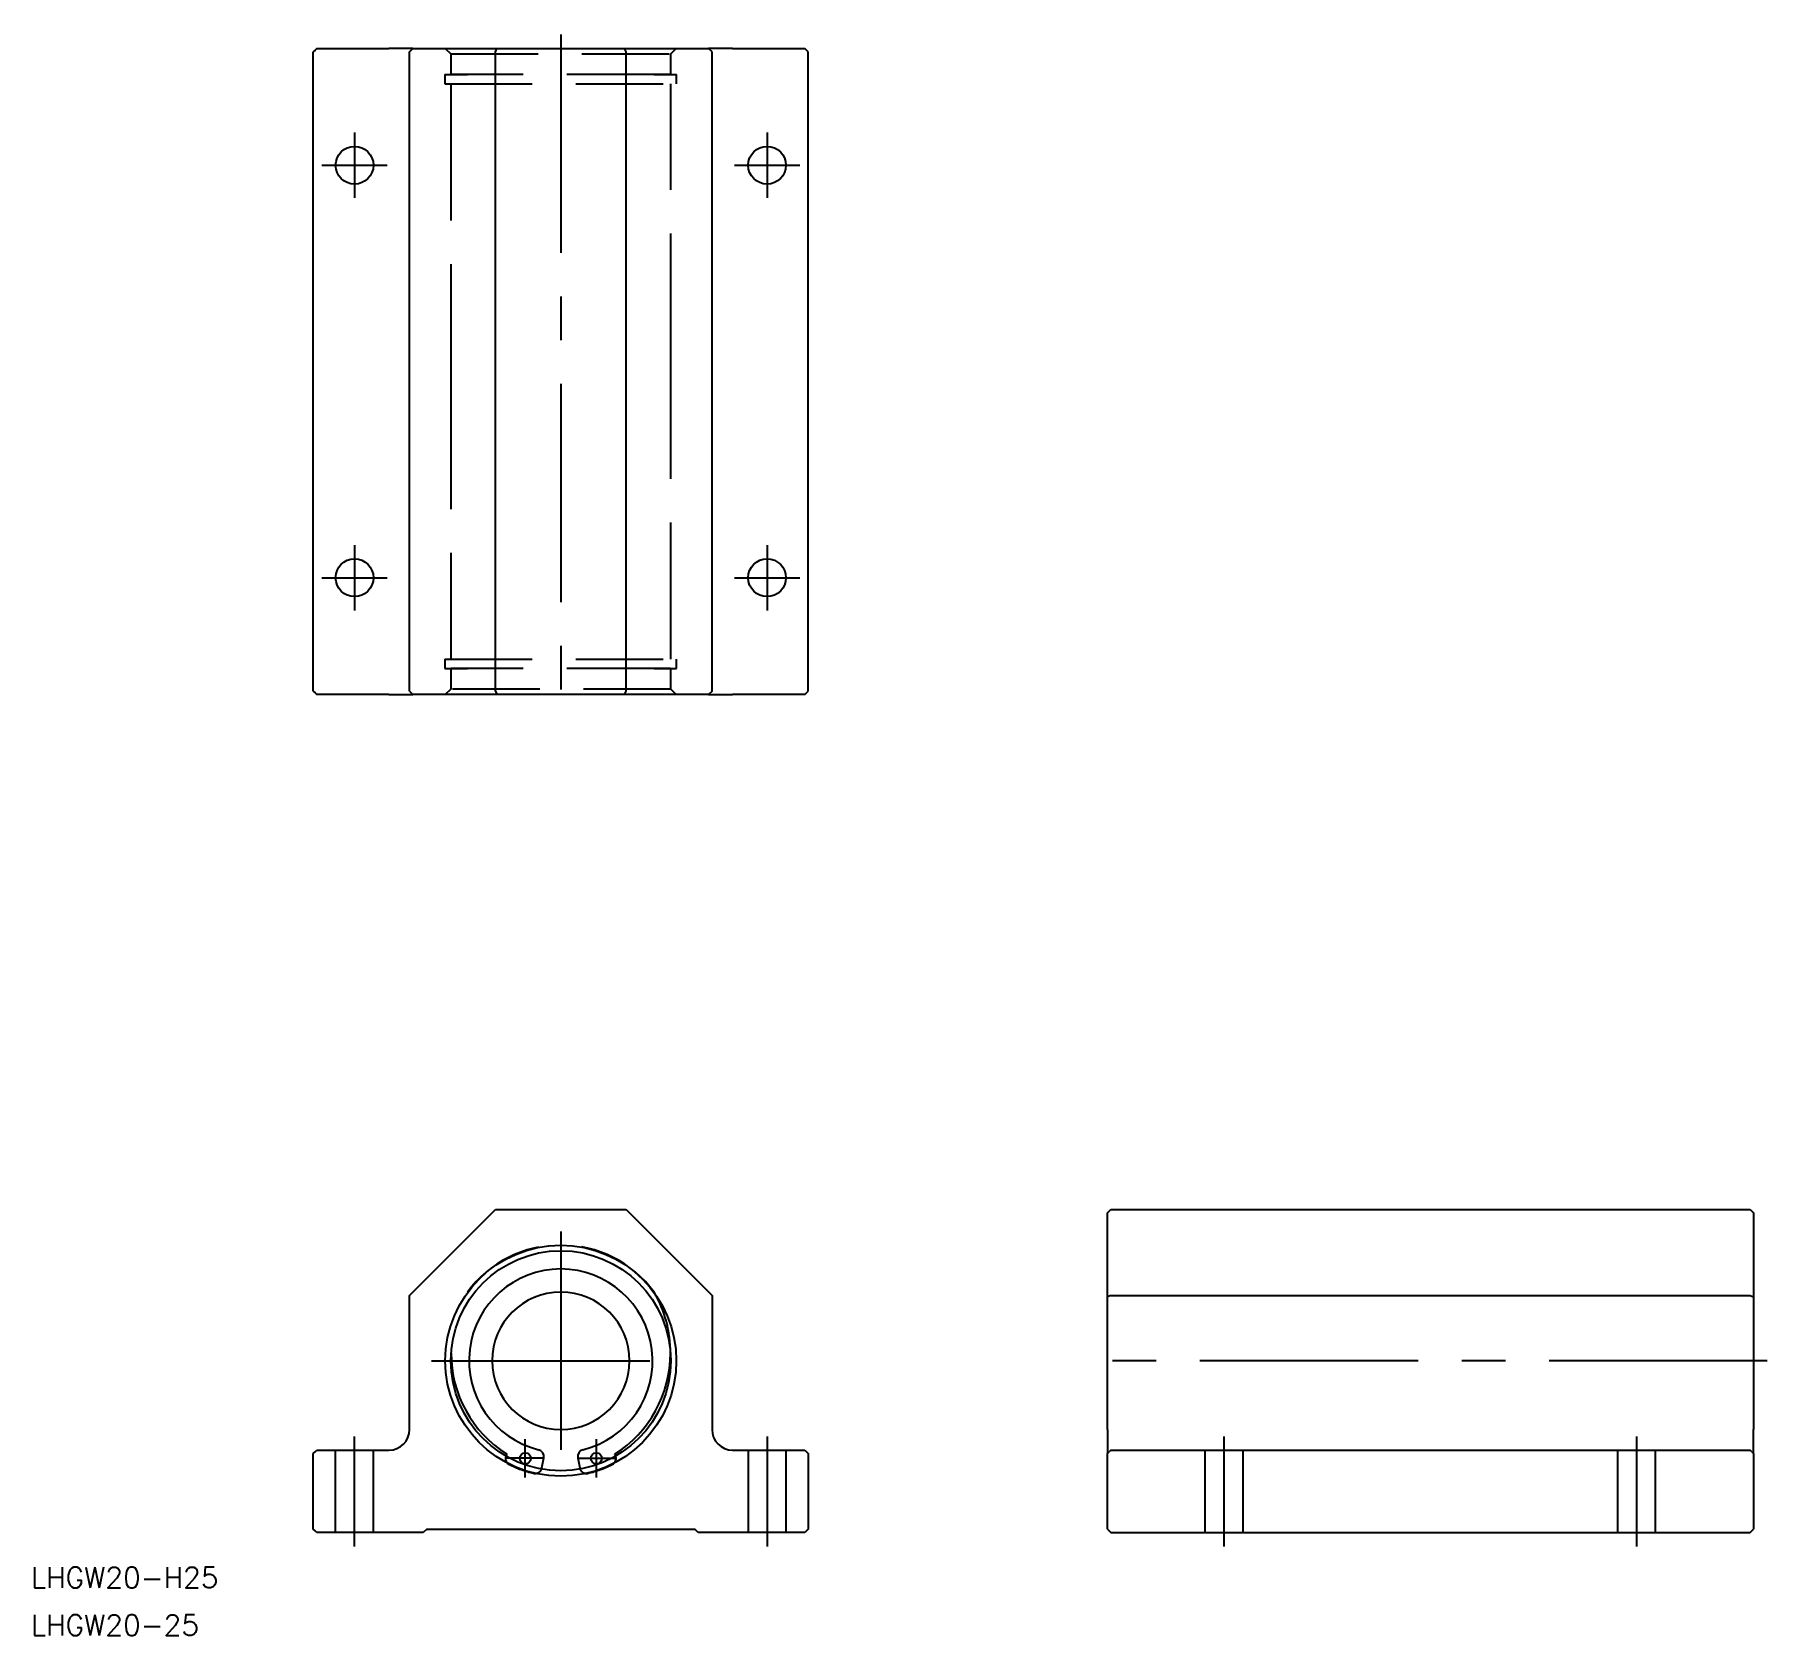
# Model space of a CAD drawing. Extents: x -77 to 176, y -40 to 193.
import ezdxf

# ---------------------------------------------------------------- set-up
doc = ezdxf.new("R2010")
doc.units = 0
doc.linetypes.add('CENTER', pattern=[50.8, 31.75, -6.35, 6.35, -6.35])
doc.linetypes.add('DASHED', pattern=[19.05, 12.7, -6.35])
doc.layers.get('0').update_dxf_attribs({"linetype": 'CONTINUOUS'})
doc.layers.add('CENTER', color=1, linetype='CENTER')
doc.styles.get("Standard").update_dxf_attribs({"font": 'txt.shx', "height": 3, "bigfont": 'bigfont.shx'})

msp = doc.modelspace()

# ---------------------------------------------------------------- linework, layer by layer
at = {"color": 7, "linetype": 'CONTINUOUS'}
for p, q in [((-35.75, 190.66), (-36, 190.41)), ((-36, 97.41), (-36, 190.41)), ((-35.5, 190.91), (-35.75, 190.66)), ((-35.5, 190.91), (-25, 190.91)), ((-21.5, 190.91), (-25, 190.91)), ((-22, 190.41), (-21.5, 190.91)), ((-22, 97.41), (-22, 190.41)), ((-21.5, 190.91), (-9.29, 190.91)), ((-9.5, 190.41), (-9.29, 190.91)), ((-9.5, 97.41), (-9.5, 190.41)), ((-9.29, 190.91), (9.29, 190.91)), ((9.29, 190.91), (21.5, 190.91)), ((9.5, 190.41), (9.29, 190.91)), ((9.5, 97.41), (9.5, 190.41)), ((25, 190.91), (21.5, 190.91)), ((22, 190.41), (21.5, 190.91)), ((22, 97.41), (22, 190.41)), ((25, 190.91), (35.5, 190.91)), ((35.75, 190.66), (35.5, 190.91)), ((36, 190.41), (35.75, 190.66)), ((36, 97.41), (36, 190.41)), ((-36, 97.41), (-35.75, 97.16)), ((-35.75, 97.16), (-35.5, 96.91)), ((-25, 96.91), (-35.5, 96.91)), ((-25, 96.91), (-21.5, 96.91)), ((-22, 97.41), (-21.5, 96.91)), ((-9.29, 96.91), (-21.5, 96.91)), ((-9.5, 97.41), (-9.29, 96.91)), ((9.29, 96.91), (-9.29, 96.91)), ((9.29, 96.91), (9.5, 97.41)), ((21.5, 96.91), (9.29, 96.91)), ((22, 97.41), (21.5, 96.91)), ((21.5, 96.91), (25, 96.91)), ((35.5, 96.91), (25, 96.91)), ((35.5, 96.91), (35.75, 97.16)), ((35.75, 97.16), (36, 97.41)), ((-22, 9.5), (-9.5, 22)), ((-9.5, 22), (9.5, 22)), ((9.5, 22), (22, 9.5)), ((79.5, 21.5), (80, 22)), ((79.5, 9.29), (79.5, 21.5)), ((80, 22), (173, 22)), ((173, 22), (173.5, 21.5)), ((173.5, 21.5), (173.5, 9.29)), ((-22, -10), (-22, 9.5)), ((22, 9.5), (22, -10)), ((80, 9.5), (79.5, 9.29)), ((79.5, -10), (79.5, 9.29)), ((80, 9.5), (173, 9.5)), ((173, 9.5), (173.5, 9.29)), ((173.5, 9.29), (173.5, -10)), ((79.5, -10), (79.5, -13.5)), ((173.5, -13.5), (173.5, -10)), ((-36, -13.5), (-35.75, -13.25)), ((-36, -24.5), (-36, -13.5)), ((-35.75, -13.25), (-35.5, -13)), ((-35.5, -13), (-25, -13)), ((-7.85, -13.6), (-7.91, -13.7)), ((-2.75, -15.58), (-2.49, -14.1)), ((2.49, -14.1), (2.75, -15.58)), ((7.91, -13.7), (7.85, -13.6)), ((25, -13), (35.5, -13)), ((35.5, -13), (35.75, -13.25)), ((35.75, -13.25), (36, -13.5)), ((36, -13.5), (36, -24.5)), ((79.5, -13.5), (79.75, -13.25)), ((79.5, -24.5), (79.5, -13.5)), ((80, -13), (79.75, -13.25)), ((80, -13), (173, -13)), ((173.25, -13.25), (173, -13)), ((173.25, -13.25), (173.5, -13.5)), ((173.5, -13.5), (173.5, -24.5)), ((-35.75, -24.75), (-36, -24.5)), ((-35.5, -25), (-35.75, -24.75)), ((-20, -25), (-35.5, -25)), ((-19.5, -24.5), (-20, -25)), ((-19.5, -24.5), (19.5, -24.5)), ((20, -25), (19.5, -24.5)), ((35.5, -25), (20, -25)), ((35.75, -24.75), (35.5, -25)), ((36, -24.5), (35.75, -24.75)), ((79.5, -24.5), (79.75, -24.75)), ((79.75, -24.75), (80, -25)), ((80, -25), (173, -25)), ((173, -25), (173.25, -24.75)), ((173.25, -24.75), (173.5, -24.5))]:
    msp.add_line(p, q, dxfattribs=at)
at = {"color": 3, "linetype": 'DASHED'}
for p, q in [((-16.8, 190.91), (-16, 190.11)), ((-16, 190.11), (16, 190.11)), ((-16, 190.11), (-16, 187.11)), ((16, 190.11), (16.8, 190.91)), ((16, 187.11), (16, 190.11)), ((-16.85, 187.11), (-16.85, 185.76)), ((-16.85, 187.11), (-13.59, 187.11)), ((-13.59, 187.11), (-15.96, 187.11)), ((13.59, 187.11), (-13.59, 187.11)), ((13.59, 187.11), (16.85, 187.11)), ((15.96, 187.11), (13.59, 187.11)), ((16.85, 185.76), (16.85, 187.11)), ((-16.85, 185.76), (16.85, 185.76)), ((-16, 185.76), (-16, 185.51)), ((-16, 185.51), (-16, 180.16)), ((16, 185.51), (16, 185.76)), ((16, 180.16), (16, 185.51)), ((-16, 180.16), (-16, 178.56)), ((16, 178.56), (16, 180.16)), ((-16, 178.56), (-16, 151.26)), ((-16, 178.56), (-16, 151.26)), ((16, 151.26), (16, 178.56)), ((16, 151.26), (16, 178.56)), ((-16, 151.26), (-16, 149.66)), ((16, 149.66), (16, 151.26)), ((-16, 149.66), (-16, 144.31)), ((-16, 149.66), (-16, 144.31)), ((16, 144.31), (16, 149.66)), ((16, 144.31), (16, 149.66)), ((-16, 144.31), (-16, 143.51)), ((16, 143.51), (16, 144.31)), ((-16, 143.51), (-16, 138.16)), ((-16, 143.51), (-16, 138.16)), ((16, 138.16), (16, 143.51)), ((16, 138.16), (16, 143.51)), ((-16, 138.16), (-16, 136.56)), ((-16, 136.56), (-16, 109.26)), ((-16, 136.56), (-16, 109.26)), ((16, 136.56), (16, 138.16)), ((16, 109.26), (16, 136.56)), ((16, 109.26), (16, 136.56)), ((-16, 109.26), (-16, 107.66)), ((16, 107.66), (16, 109.26)), ((-16, 107.66), (-16, 102.31)), ((16, 102.31), (16, 107.66)), ((-16.85, 102.06), (16.85, 102.06)), ((-16.85, 102.06), (-16.85, 100.71)), ((-16, 102.31), (-16, 102.06)), ((16, 102.06), (16, 102.31)), ((16.85, 100.71), (16.85, 102.06)), ((-16.85, 100.71), (-13.59, 100.71)), ((-16, 100.71), (-16, 97.71)), ((-13.59, 100.71), (-15.96, 100.71)), ((13.59, 100.71), (-13.59, 100.71)), ((13.59, 100.71), (16.85, 100.71)), ((15.96, 100.71), (13.59, 100.71)), ((16, 97.71), (16, 100.71)), ((-16, 97.71), (-16.8, 96.91)), ((16, 97.71), (-16, 97.71)), ((16.8, 96.91), (16, 97.71)), ((-32.75, -25), (-32.75, -13)), ((-27.25, -25), (-27.25, -13)), ((27.25, -13), (27.25, -25)), ((32.75, -13), (32.75, -25)), ((93.75, -25), (93.75, -13)), ((99.25, -25), (99.25, -13)), ((153.75, -25), (153.75, -13)), ((159.25, -25), (159.25, -13))]:
    msp.add_line(p, q, dxfattribs=at)
at = {"color": 7, "linetype": 'CONTINUOUS'}
for centre, radius in [((-30, 173.91), 2.75), ((30, 173.91), 2.75), ((-30, 113.91), 2.75), ((30, 113.91), 2.75), ((0, 0), 16.8), ((0, 0), 16), ((-5.16, -14.19), 0.8), ((5.16, -14.19), 0.8)]:
    msp.add_circle(centre, radius, dxfattribs=at)
at = {"color": 3, "linetype": 'DASHED'}
for centre, radius, start, end in [((0, 0), 16.85, 36.265, 143.735), ((-1.54, 1.16), 17.5, 359.7858, 30.2086), ((-7.04, -14.2), 1, 160.4611, 243.6173), ((0, 0), 16.85, 243.6173, 256.3827), ((0, 0), 16.85, 283.6173, 296.3827), ((7.04, -14.2), 1, 296.3827, 19.5389), ((-3.73, -15.4), 1, 256.3827, 339.5389), ((3.73, -15.4), 1, 200.4611, 283.6173)]:
    msp.add_arc(centre, radius, start, end, dxfattribs=at)
at = {"color": 7, "linetype": 'CONTINUOUS'}
for centre, radius, start, end in [((0, 0), 13.35, 283.996, 256.004), ((0, 0), 10, 0, 180), ((1.54, 1.16), 17.5, 180.2142, 237.542), ((0, 0), 10, 180, 0), ((-1.54, 1.16), 17.5, 302.458, 359.7858), ((-25, -10), 3, 270, 0), ((25, -10), 3, 180, 270), ((-7.04, -14.2), 1, 150, 160.4611), ((-3.47, -13.92), 1, 350, 76.004), ((3.47, -13.92), 1, 103.996, 190), ((7.04, -14.2), 1, 19.5389, 30), ((-3.73, -15.4), 1, 339.5389, 350), ((3.73, -15.4), 1, 190, 200.4611)]:
    msp.add_arc(centre, radius, start, end, dxfattribs=at)
at = {"layer": 'CENTER', "color": 1, "linetype": 'CENTER'}
for p, q in [((0, 192.91), (0, 94.91)), ((-30, 178.66), (-30, 169.16)), ((30, 178.66), (30, 169.16)), ((-34.75, 173.91), (-25.25, 173.91)), ((25.25, 173.91), (34.75, 173.91)), ((-30, 118.66), (-30, 109.16)), ((30, 118.66), (30, 109.16)), ((-34.75, 113.91), (-25.25, 113.91)), ((25.25, 113.91), (34.75, 113.91)), ((0, 18.8), (0, -18.8)), ((-18.8, 0), (18.8, 0)), ((175.5, 0), (77.5, 0)), ((-30, -27), (-30, -11)), ((-5.16, -16.99), (-5.16, -11.39)), ((5.16, -11.39), (5.16, -16.99)), ((30, -11), (30, -27)), ((96.5, -27), (96.5, -11)), ((156.5, -27), (156.5, -11)), ((-2.36, -14.19), (-7.96, -14.19)), ((2.36, -14.19), (7.96, -14.19))]:
    msp.add_line(p, q, dxfattribs=at)

# ---------------------------------------------------------------- texts
at = {"color": 7, "linetype": 'CONTINUOUS'}
for s, p in [('LHGW20-H25', (-77.05, -33.05)), ('LHGW20-25', (-77.05, -39.95))]:
    msp.add_text(s, height=3, dxfattribs=at).set_placement(p)

doc.saveas('drawing.dxf')
